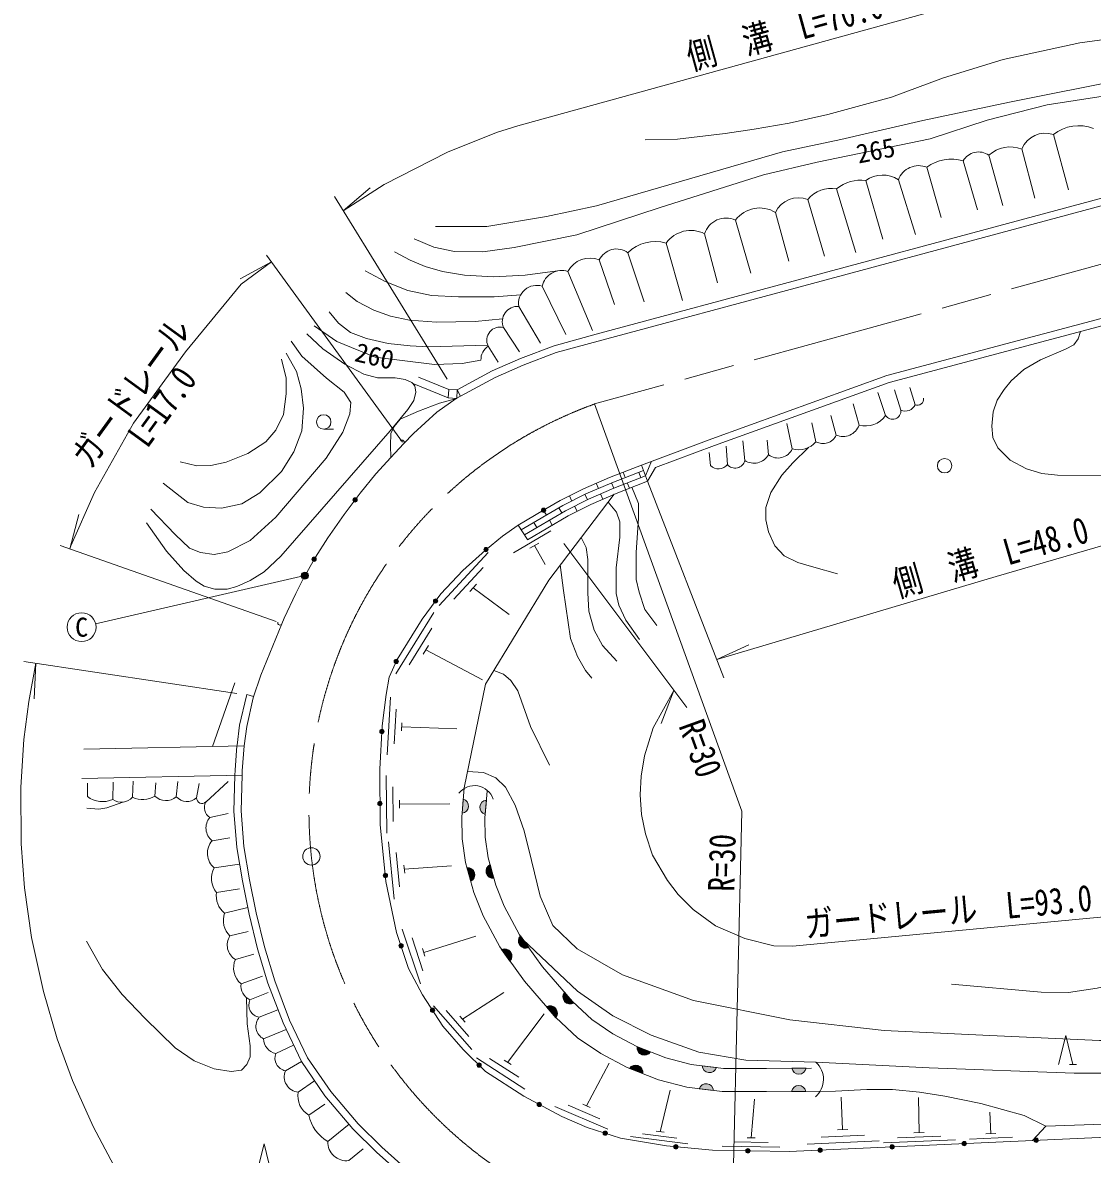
# Model space of a CAD drawing. Units: millimetres at full size, sheet at 1:1000; details may follow other scales. Extents: x 40000 to 680000, y 20000 to 380000.
# Drawn here: x 322647 to 396777, y 259647 to 338074 of the extents above; entities that cross this region are included whole.
import ezdxf
from ezdxf.enums import TextEntityAlignment as Align

# ---------------------------------------------------------------- set-up
doc = ezdxf.new("R2010")
doc.units = ezdxf.units.MM
doc.header["$LTSCALE"] = 1000
doc.linetypes.add('CHAIN', pattern=[18.5, 12, -1.5, 3.5, -1.5])
doc.linetypes.add('DASHED', pattern=[7.5, 6, -1.5])
for name, color, linetype, lineweight in [('M-BGD', 7, 'Continuous', 13), ('M-BMK', 2, 'CHAIN', 13), ('M-BMK-SRVR', 3, 'Continuous', 13), ('M-STR-HTXT', 7, 'Continuous', 13), ('M-STR-STRC', 7, 'Continuous', 13)]:
    doc.layers.add(name, color=color, linetype=linetype, lineweight=lineweight)
doc.styles.add('ＭＳ ゴシック', font='')
doc.styles.get('ＭＳ ゴシック').set_extended_font_data('MS Gothic')

msp = doc.modelspace()

# ---------------------------------------------------------------- hatches: boundary and pattern name
at = {"layer": 'M-BGD'}
for points in [[(345780, 305123, -1), (345600, 304883, -0.41421), (345570, 305093, -0.41421)], [(358859, 304380, -0.41421), (358839, 304169, -0.41421), (358628, 304190, -1)], [(354873, 301651, -0.41421), (354853, 301440, -0.41421), (354641, 301460, -1)], [(342922, 301022, -0.41421), (342979, 300817, -0.41421), (342775, 300761, -1)], [(351354, 298114, -0.41421), (351385, 297904, -0.41421), (351175, 297873, -1)], [(348602, 293945, -1), (348479, 293671, -1)], [(347552, 289100, -1), (347534, 288800, -1)], [(347410, 284104, -0.41421), (347561, 283955, -0.41421), (347412, 283804, -1)], [(353185, 284268, -0.82183), (353101, 283280)], [(354700, 283205, -0.82183), (354784, 284192)], [(353431, 279528, -0.82183), (353696, 278573)], [(355302, 278771, -0.82183), (355037, 279726)], [(347768, 279122, -0.41421), (347933, 278988, -0.41421), (347799, 278823, -1)], [(357717, 273976, -0.82183), (357137, 274780)], [(348822, 274243, -1), (348916, 273958, -1)], [(355840, 273842, -0.82183), (356420, 273039)], [(360838, 270134, -0.82183), (360192, 270885)], [(358954, 269870, -0.82183), (359600, 269119)], [(350972, 269757, -0.41421), (351180, 269711, -0.41421), (351134, 269504, -1)], [(366159, 266750, -0.82183), (365236, 267110)], [(354173, 265940, -1), (354387, 265731, -1)], [(364701, 265601, -0.82183), (365624, 265241)], [(370724, 265663, -0.82183), (369740, 265779)], [(376938, 265614, -0.82183), (375947, 265611)], [(369538, 264192, -0.82183), (370522, 264076)], [(375929, 264011, -0.82183), (376920, 264014)], [(358319, 263180, -1), (358584, 263038, -1)], [(362880, 261161, -0.41421), (363068, 261259, -0.41421), (363166, 261071, -1)], [(387747, 260386, -1), (388047, 260399, -1)], [(392742, 260614, -0.41421), (392885, 260770, -0.41421), (393042, 260627, -1)], [(367772, 260184, -1), (368071, 260156, -0.41421), (367908, 260021, -0.41421)], [(372760, 259895, -0.41421), (372913, 260042, -0.41421), (373060, 259889, -0.41421), (372907, 259742, -0.41421)], [(377758, 259929, -1), (378057, 259943, -1)], [(382753, 260158, -0.41421), (382896, 260314, -0.41421), (383052, 260171, -1)]]:
    msp.add_hatch(color=256, dxfattribs=at).paths.add_polyline_path(points)
at = {"layer": 'M-STR-HTXT'}
msp.add_hatch(color=256, dxfattribs=at).paths.add_polyline_path([(341994, 299884, -1), (342416, 299615, -1)])

# ---------------------------------------------------------------- linework, layer by layer
at = {"layer": 'M-BGD'}
for p, q in [((395126, 326482), (394079, 330311)), ((390565, 325410), (389608, 328894)), ((392794, 325918), (391892, 329317)), ((386307, 324574), (385311, 328048)), ((388806, 325100), (387820, 328499)), ((382266, 323061), (381075, 327142)), ((384529, 323389), (383336, 327183)), ((380393, 322138), (379055, 326553)), ((378208, 321883), (377057, 325816)), ((375754, 321547), (374818, 324919)), ((373102, 320703), (372045, 324395)), ((370792, 320048), (369904, 323445)), ((368366, 318817), (367233, 322800)), ((363672, 318540), (362605, 321627)), ((365724, 318734), (364583, 322127)), ((362132, 316735), (360439, 320829)), ((360287, 316459), (358654, 319807)), ((358525, 315868), (357026, 318411)), ((357069, 315263), (355966, 316941)), ((355600, 314549), (354907, 315658)), ((352141, 312080), (349648, 313086)), ((352177, 312660), (350074, 313508)), ((352758, 312624), (352997, 312185)), ((381911, 312439), (382447, 310851)), ((383070, 312619), (383511, 311228)), ((384132, 312788), (384489, 311594)), ((380200, 311649), (380614, 310183)), ((378664, 310839), (379022, 309495)), ((343514, 309905), (344180, 309905)), ((375607, 310285), (375980, 308539)), ((377326, 310331), (377622, 309034)), ((372565, 309083), (372692, 307732)), ((374247, 309128), (374336, 308120)), ((370227, 308284), (370317, 307373)), ((371392, 308732), (371481, 307448)), ((366218, 307673), (365808, 306665)), ((364407, 306553), (364263, 306926)), ((365484, 306540), (365340, 306913)), ((365528, 307415), (365948, 306291)), ((366510, 307248), (365948, 306291)), ((362542, 305788), (362382, 306155)), ((363618, 305819), (363459, 306186)), ((364695, 305807), (364551, 306180)), ((360713, 304923), (360532, 305280)), ((361786, 305018), (361605, 305375)), ((362860, 305054), (362701, 305421)), ((360010, 304099), (359809, 304444)), ((361075, 304210), (360894, 304566)), ((358945, 303940), (358743, 304285)), ((359349, 303249), (359147, 303594)), ((359252, 302845), (356662, 301332)), ((356980, 303255), (357640, 302251)), ((358283, 303090), (358082, 303435)), ((358411, 302006), (357806, 301653)), ((354907, 301361), (351511, 297691)), ((358108, 301830), (358865, 300534)), ((354558, 300321), (352520, 298119)), ((354107, 299171), (353631, 298658)), ((353869, 298914), (356362, 297062)), ((351143, 297206), (348518, 292951)), ((351001, 296118), (349426, 293565)), ((350780, 294903), (350413, 294308)), ((350597, 294606), (354519, 292522)), ((337357, 292312), (335815, 287917)), ((338182, 291525), (338657, 291369)), ((348130, 291319), (347900, 287326)), ((348533, 290495), (348396, 288099)), ((348930, 289550), (348898, 288991)), ((348914, 289271), (352746, 289142)), ((338005, 287963), (326889, 287729)), ((337858, 285916), (326742, 285683)), ((330315, 285514), (330267, 284394)), ((333400, 285489), (333291, 284430)), ((336881, 285477), (335335, 284065)), ((347847, 285909), (347876, 281910)), ((327152, 285380), (327139, 284443)), ((328916, 285429), (328892, 284248)), ((331888, 285392), (331815, 284479)), ((334873, 285343), (334702, 284345)), ((348303, 285113), (348320, 282713)), ((348759, 284196), (348763, 283636)), ((348761, 283916), (352253, 283942)), ((353185, 284268), (353101, 283280)), ((354700, 283205), (354784, 284192)), ((336883, 283260), (335617, 282993)), ((337006, 281591), (335777, 281384)), ((347996, 281313), (348404, 277334)), ((348525, 280563), (348770, 278175)), ((337686, 279757), (335923, 279495)), ((349067, 279693), (349124, 279136)), ((349095, 279415), (352375, 279644)), ((353431, 279528), (353696, 278573)), ((355302, 278771), (355037, 279726)), ((337665, 278058), (336083, 277802)), ((338253, 276747), (336643, 276365)), ((338287, 275097), (337010, 274781)), ((348958, 275263), (350213, 271465)), ((349637, 274645), (350390, 272366)), ((350441, 273647), (354062, 274766)), ((357717, 273976), (357137, 274780)), ((350353, 273913), (350528, 273381)), ((355840, 273842), (356420, 273039)), ((338678, 273525), (337389, 273158)), ((339266, 272005), (337788, 271466)), ((339655, 270865), (338396, 270359)), ((353123, 269021), (355998, 270856)), ((360838, 270134), (360192, 270885)), ((351128, 269932), (353764, 266924)), ((358954, 269870), (359600, 269119)), ((339049, 269154), (340342, 269673)), ((351994, 269627), (353576, 267822)), ((352938, 269232), (353308, 268811)), ((356257, 266017), (358785, 269392)), ((339349, 267656), (340904, 268302)), ((340188, 266638), (341424, 267213)), ((366159, 266750), (365236, 267110)), ((340854, 265444), (341964, 266081)), ((354089, 266346), (357449, 264176)), ((355005, 266290), (357021, 264988)), ((356022, 266169), (356492, 265865)), ((361721, 263004), (363283, 265963)), ((395184, 265874), (395684, 265874)), ((364701, 265601), (365624, 265241)), ((370724, 265663), (369740, 265779)), ((376938, 265614), (375947, 265611)), ((341746, 263956), (342881, 264744)), ((366826, 261219), (367522, 264102)), ((369538, 264192), (370522, 264076)), ((375929, 264011), (376920, 264014)), ((379471, 261359), (379368, 263607)), ((384764, 261150), (384720, 263577)), ((342486, 262361), (343583, 263115)), ((359528, 262972), (363199, 261384)), ((360441, 263067), (362643, 262115)), ((361464, 263115), (361978, 262893)), ((373128, 260788), (373368, 263462)), ((389735, 261077), (389667, 262575)), ((343795, 260540), (345272, 261735)), ((366548, 261254), (367104, 261183)), ((379121, 261343), (379820, 261375)), ((384414, 261134), (385113, 261166)), ((364766, 260876), (368734, 260371)), ((365598, 261072), (367979, 260770)), ((371922, 260511), (374322, 260466)), ((372848, 260794), (373407, 260783)), ((377014, 260346), (382009, 260574)), ((377993, 260841), (380990, 260978)), ((382294, 260437), (387288, 260665)), ((383279, 260782), (386276, 260919)), ((388251, 260709), (391248, 260846)), ((389386, 261061), (390085, 261093)), ((345255, 259214), (346255, 260039)), ((371117, 260226), (375116, 260151))]:
    msp.add_line(p, q, dxfattribs=at)
for points in [[(417195, 339373), (412314, 338656), (405798, 337858), (398466, 337020), (395902, 336675), (390587, 335520), (386469, 334246), (382847, 332918), (380477, 332257), (378445, 331704), (375756, 331118), (373336, 330699), (371342, 330382), (368017, 330009), (365781, 329942)], [(417780, 337362), (415218, 336721), (412962, 336267), (409187, 335695), (402110, 334750), (399258, 334196), (391042, 332572), (385020, 331299), (379343, 329970), (375294, 329122), (362419, 325385), (358941, 324628), (354826, 323955), (351255, 323955)], [(418120, 336194), (414454, 335561), (406580, 334126), (399777, 333332), (393651, 332373), (389477, 331318), (385533, 330029), (377704, 328407), (373983, 327521), (366815, 325262), (361042, 323380), (356713, 322489), (354538, 322196), (352565, 322215), (351147, 322525), (349789, 323086)], [(419402, 331828), (362390, 316476), (359471, 315685), (357141, 314804), (355182, 313942), (352758, 312624)], [(419532, 331345), (362521, 315993), (359626, 315208), (357331, 314341), (355402, 313493), (352697, 312021), (351345, 311074), (349741, 309612), (349051, 308887)], [(348412, 322184), (349496, 321604), (350553, 321165), (351749, 320838), (353273, 320567), (355283, 320465), (357473, 320576), (359713, 320869)], [(413282, 321787), (382541, 313625), (370413, 309241), (365528, 307415), (363319, 306561), (361511, 305776), (359887, 304953), (358743, 304285)], [(346383, 320865), (347776, 320145), (349337, 319519), (350973, 319164), (352861, 319061), (355329, 319061), (357165, 319219)], [(411574, 320817), (382691, 313147), (370585, 308771), (366510, 307248)], [(345051, 319377), (345839, 318748), (346986, 318149), (348145, 317726), (349446, 317459), (351328, 317312), (354017, 317370), (355907, 317557)], [(343883, 318044), (344538, 317257), (345364, 316602), (346484, 316194), (347976, 315846), (349499, 315665), (350754, 315616), (354879, 315720)], [(342854, 317063), (344420, 315984), (347076, 314899), (351177, 314394), (353100, 314451), (354409, 314688)], [(342339, 316519), (343448, 315474), (344984, 314413), (346282, 313717), (347236, 313448), (348468, 313448), (349146, 313350), (349608, 313128), (349826, 312901), (349906, 312462), (349767, 311899), (349337, 311254), (348120, 309776), (340542, 301103), (339389, 300013), (338416, 299423), (337495, 298995), (336810, 298809), (335977, 298809), (335231, 299033), (334684, 299376), (333815, 300106), (332614, 301458), (331242, 303400)], [(395955, 316669), (395797, 316156), (395492, 315757), (394919, 315438), (393180, 314698), (392021, 314034), (391157, 313255), (390659, 312656), (390184, 311906), (389907, 311093), (389801, 310116), (389873, 309331), (390234, 308597), (391087, 307745), (392210, 307155), (393273, 306836), (394372, 306706), (397825, 306682), (406830, 307853)], [(331541, 304366), (333225, 302600), (334205, 301645), (334963, 301348), (335924, 301226), (336857, 301390), (338416, 302195), (340184, 303810), (343677, 307882), (344836, 309696), (345318, 310970), (345386, 311739), (344938, 312476), (343704, 313428), (342005, 314962), (341259, 315989)], [(340914, 315158), (341625, 313906), (341954, 312705), (342109, 311353), (341984, 309796), (341439, 308339), (340584, 306961), (339078, 305485), (337843, 304739), (336431, 304436), (335178, 304507), (334095, 304818), (332389, 306153)], [(333564, 307649), (334722, 307356), (335686, 307374), (336746, 307626), (338253, 308209), (339499, 309022), (340195, 309842), (340716, 310914), (340914, 312342), (340914, 313430), (340577, 314748)], [(348155, 307947), (348131, 308771), (348167, 309593), (348382, 310094), (348801, 310604), (350076, 311158), (351543, 311705), (352728, 312038)], [(349051, 308887), (348155, 307947), (347125, 306811), (346041, 305471), (344926, 303986), (343805, 302365), (342933, 301041), (342085, 299537), (341569, 298513), (340771, 296807), (340613, 296423)], [(379105, 299879), (377476, 300345), (376372, 300663), (375421, 301127), (374778, 301827), (374335, 302798), (374149, 303616), (374149, 304480), (374499, 305502), (375257, 306706), (376028, 307577), (377113, 308634)], [(365668, 307040), (363471, 306191), (361682, 305414), (360078, 304601), (357200, 302920)], [(365808, 306665), (363623, 305821), (361852, 305052), (360269, 304250), (357420, 302586)], [(365948, 306291), (363775, 305451), (362022, 304690), (360461, 303899), (357628, 302244)], [(366593, 296294), (365765, 297409), (365372, 298602), (365161, 299489), (365161, 301355), (365330, 303733), (365323, 304762), (364861, 305871)], [(363644, 305394), (359100, 299438), (354717, 292229), (353252, 285053), (353078, 283011), (353106, 281504), (353334, 279874), (353916, 277784), (354557, 276169), (355712, 274020), (357424, 271649), (359589, 269133), (361104, 267728), (362720, 266634), (364550, 265660), (366711, 264817), (368665, 264295), (371114, 264006), (374195, 264006), (378969, 264019), (381153, 264133), (382921, 264133), (384794, 263968), (386561, 263688), (389049, 263163), (392050, 262330), (393549, 261612)], [(363216, 304834), (363792, 304139), (364029, 303472), (364029, 302409), (363777, 300294), (363772, 298512), (363954, 297697), (364439, 296673), (365393, 295327)], [(358743, 304285), (356980, 303255), (355894, 302492), (354712, 301518), (353142, 300116), (351628, 298480), (350323, 296733), (348598, 293938), (348045, 292706), (347837, 291506), (347566, 289348), (347393, 286349), (347422, 282502), (347826, 278556), (348566, 275017), (349386, 272536), (350366, 270704), (351758, 268531), (353175, 266914), (354730, 265396), (357389, 263678), (360011, 262272), (361779, 261508), (364087, 260780), (367271, 260229), (370459, 259939), (375762, 259838), (402882, 261077)], [(363818, 293817), (362830, 294915), (362259, 295979), (361885, 297285), (361820, 298565), (361820, 300859), (361692, 301713), (361346, 302383)], [(359902, 300490), (360139, 298732), (360610, 295405), (361105, 294146), (361655, 293169), (362094, 292653)], [(340613, 296423), (339150, 292862), (338633, 291295), (338173, 289295), (338005, 287963)], [(359148, 286613), (357848, 289296), (356967, 291776), (356483, 292477), (355971, 292934), (355299, 293187)], [(338182, 291525), (338151, 291430), (337680, 289382), (337507, 288014), (337502, 287951)], [(337357, 285906), (337280, 283431), (337490, 280922), (337882, 278592), (338347, 276285), (338914, 273889), (339647, 271512), (340690, 268751), (341964, 266081), (343598, 263700), (345538, 261423), (347191, 259783), (349433, 257788), (351896, 256068), (354557, 254526), (356339, 253541), (357312, 253080)], [(337858, 285916), (337780, 283444), (337987, 280985), (338373, 278682), (338835, 276392), (339397, 274021), (340120, 271675), (341150, 268947), (342398, 266332), (343996, 264004), (345905, 261763), (347534, 260147), (349743, 258181), (352164, 256490), (354804, 254962), (356567, 253986), (358182, 253222), (361178, 252134), (362627, 251736)], [(413022, 269061), (410272, 268517), (405764, 267951), (402231, 267541), (397278, 267541), (389672, 267883), (382345, 268240), (375818, 268966), (369132, 270320), (364214, 272084), (361072, 273886), (359400, 275506), (358511, 277530), (357919, 280011), (357397, 282060), (356773, 283841), (356108, 285103), (355432, 285738), (354585, 286113), (353484, 286190)], [(354848, 284874), (354838, 284825), (354679, 282958), (354704, 281631), (354904, 280201), (355434, 278295), (356010, 276845), (357071, 274871), (358681, 272641), (360743, 270245), (362102, 268985), (363547, 268007), (365219, 267116), (367210, 266340), (368967, 265870), (371208, 265606), (374193, 265606), (377317, 265615)], [(327100, 283644), (327921, 283571), (328485, 283667), (329587, 284054)], [(357320, 274526), (361095, 270957), (363537, 269252), (366196, 267915), (369495, 266722), (372773, 266170), (377622, 266025), (385461, 265652), (395509, 265273), (403728, 265273), (408603, 265305), (412382, 265671)], [(327072, 274428), (328191, 272449), (329544, 270728), (331113, 269082), (333206, 267021), (334545, 266133), (335910, 265579), (337108, 265386), (337806, 265485), (338178, 265873), (338404, 266413), (338404, 267175), (338211, 268693), (338164, 270502)], [(400376, 271933), (397120, 271159), (395123, 270873), (393239, 270898), (387019, 271434)], [(394434, 265874), (394934, 267874), (395434, 265874)], [(392636, 260609), (393549, 261612), (397523, 261742), (399056, 261742), (399473, 261612), (400020, 261359), (400723, 260978)], [(338878, 258374), (339378, 260374), (339878, 258374)]]:
    msp.add_lwpolyline(points, dxfattribs=at)
msp.add_lwpolyline([(352177, 312660), (352758, 312624), (352728, 312038), (352141, 312080)], close=True, dxfattribs=at)
at = {"layer": 'M-BGD', "linetype": 'DASHED'}
for points in [[(337502, 287952), (337368, 286260), (337357, 285906)], [(338005, 287963), (337868, 286232), (337858, 285916)]]:
    msp.add_lwpolyline(points, dxfattribs=at)
at = {"layer": 'M-BGD'}
for centre, radius in [((343514, 310405), 500), ((386538, 307369), 500), ((345690, 305003), 150), ((358743, 304285), 150), ((354757, 301556), 150), ((342849, 300891), 150), ((351265, 297994), 150), ((348540, 293808), 150), ((347543, 288950), 150), ((347411, 283954), 150), ((347784, 278973), 150), ((348869, 274100), 150), ((351053, 269630), 150), ((354280, 265835), 150), ((358452, 263109), 150), ((363023, 261116), 150), ((387897, 260392), 150), ((392892, 260620), 150), ((367921, 260170), 150), ((372910, 259892), 150), ((377908, 259936), 150), ((382902, 260164), 150)]:
    msp.add_circle(centre, radius, dxfattribs=at)
for centre, radius, start, end in [((393501, 328681), 1730, 70.46214, 158.41358), ((395832, 328134), 2794, 68.46176, 128.84482), ((391097, 327231), 2232, 69.12401, 131.84891), ((387011, 325800), 2818, 73.30094, 127.08811), ((388900, 327856), 1256, 55.69722, 149.2155), ((384737, 326672), 1491, 67.34337, 159.96115), ((380750, 324498), 2663, 82.97596, 129.51411), ((382236, 325503), 2008, 56.78278, 125.32592), ((378683, 324485), 2101, 79.80136, 140.69834), ((376412, 324183), 1756, 68.44828, 155.2125), ((373721, 323125), 2103, 58.54637, 142.83591), ((371398, 322967), 1568, 65.62197, 162.23486), ((368951, 321542), 2129, 63.3935, 143.7864), ((363797, 321074), 1314, 53.28634, 155.09987), ((366479, 320211), 2696, 73.77233, 134.69405), ((361956, 320050), 1706, 67.63939, 152.81858), ((360003, 319521), 1379, 71.5716, 168.01785), ((358265, 318613), 1256, 71.9602, 189.27007), ((356953, 317346), 1068, 86.10284, 202.3012), ((355721, 316064), 910, 74.38272, 206.53009), ((355495, 314744), 1087, 122.76709, 182.96602), ((383822, 311886), 728, 244.751, 336.3594), ((384659, 311988), 429, 246.58265, 7.75694), ((381070, 311782), 1662, 254.07963, 325.93245), ((382931, 311174), 583, 213.73096, 5.27001), ((379499, 310578), 1183, 246.24125, 340.49638), ((348942, 308991), 150, 316.38605, 136.38605), ((376425, 310034), 1559, 253.43572, 320.14449), ((378119, 309882), 982, 239.61799, 336.84115), ((374989, 308995), 1092, 233.28313, 335.28729), ((370865, 307938), 787, 225.82395, 321.51133), ((372015, 307895), 696, 219.95032, 346.43796), ((373328, 308711), 1168, 236.96926, 329.61936), ((340474, 296480), 150, 157.65545, 337.65545), ((353959, 283846), 1358, 18.0277, 142.33922), ((328174, 285772), 1684, 232.09444, 295.22584), ((329499, 285080), 1030, 233.89346, 318.22951), ((330964, 285840), 1605, 244.24291, 302.02742), ((332579, 285242), 1080, 224.96087, 311.25445), ((334041, 285120), 1019, 222.59511, 310.49849), ((335077, 284336), 374, 178.54093, 313.73999), ((336055, 283681), 816, 151.89237, 237.55731), ((353045, 283782), 505, 276.30478, 73.96297), ((354840, 283690), 505, 96.30478, 253.96297), ((336484, 282266), 1131, 140.05075, 231.2664), ((336780, 280512), 1329, 138.99951, 229.89298), ((337221, 278764), 1490, 150.56707, 220.18334), ((353469, 279024), 505, 296.71669, 94.37488), ((355264, 279274), 505, 116.71669, 274.37488), ((337582, 277559), 1519, 170.77184, 231.80947), ((338052, 275856), 1498, 160.17067, 225.88575), ((337975, 274151), 1152, 146.87222, 239.44975), ((357506, 274435), 505, 136.99227, 294.65046), ((356051, 273383), 505, 316.99227, 114.65046), ((338708, 272576), 1442, 156.18464, 230.33803), ((338830, 271318), 1053, 171.89866, 245.63043), ((360589, 270573), 505, 141.88196, 299.54015), ((339177, 270003), 859, 155.52369, 261.43897), ((359203, 269431), 505, 321.88196, 119.54015), ((339771, 268520), 961, 138.68402, 243.95402), ((340390, 267659), 1041, 180.1304, 258.80417), ((365733, 267021), 505, 169.87942, 327.53761), ((341024, 266322), 894, 159.30972, 259.0634), ((376546, 264844), 1598, 310.59516, 47.65753), ((341859, 265035), 1085, 157.82864, 263.99921), ((365127, 265330), 505, 349.87942, 147.53761), ((370243, 265818), 505, 184.4462, 342.10439), ((376442, 265710), 505, 191.32722, 348.98541), ((370018, 264037), 505, 4.4462, 162.10439), ((376425, 263915), 505, 11.32722, 168.98541), ((343254, 263687), 1532, 169.87977, 239.94429), ((345100, 262858), 2660, 190.78585, 240.619), ((345099, 260509), 1305, 178.63414, 276.86228)]:
    msp.add_arc(centre, radius, start, end, dxfattribs=at)
at = {"layer": 'M-BMK'}
msp.add_line((420579, 327749), (362286, 311646), dxfattribs=at)
msp.add_arc((372491, 283436), 30000, 109.88825, 268.63837, dxfattribs=at)
at = {"layer": 'M-BMK-SRVR'}
msp.add_circle((342657, 280292), 600, dxfattribs=at)
at = {"layer": 'M-STR-HTXT'}
for p, q in [((344862, 325025), (346720, 326630)), ((344250, 326016), (352056, 313377)), ((348974, 309011), (339555, 321954)), ((339885, 321500), (337729, 320327)), ((372491, 283436), (362286, 311646)), ((371232, 292675), (365948, 306291)), ((325919, 301604), (326549, 303977)), ((368672, 290603), (360141, 301988)), ((340212, 296567), (325244, 301842)), ((342205, 299750), (327708, 296405)), ((370745, 293929), (372978, 294950)), ((322729, 293801), (337486, 291585)), ((323572, 293675), (323456, 291222)), ((367777, 291796), (366900, 289504)), ((371779, 253444), (372491, 283436))]:
    msp.add_line(p, q, dxfattribs=at)
for points in [[(414987, 346954), (356961, 330924), (355482, 330453), (352099, 329088), (347710, 326862), (344862, 325025)], [(339885, 321500), (337802, 319956), (333928, 315260), (330338, 310325), (327624, 305502), (325994, 301819), (325919, 301604)], [(415466, 307057), (390101, 299689), (370745, 293929)], [(323572, 293675), (323070, 291020), (322737, 288385), (322519, 285098), (322543, 281176), (322776, 278113), (323263, 274684), (324082, 270924), (325046, 267659), (326111, 264759), (327525, 261573), (329385, 258101), (331974, 254139), (334523, 250903), (337359, 247859), (340492, 245016), (344052, 242312), (348157, 239757), (351545, 238055)], [(367777, 291796), (366350, 289216), (365737, 287261), (365512, 285865), (365441, 284567), (365541, 283205), (365819, 281861), (366297, 280371), (367327, 278626), (368083, 277650), (369113, 276611), (370671, 275490), (372699, 274615), (374692, 274104), (375991, 274084), (402016, 276515)]]:
    msp.add_lwpolyline(points, dxfattribs=at)
msp.add_circle((342205, 299750), 250, dxfattribs=at)
at = {"layer": 'M-STR-STRC'}
msp.add_circle((326734, 296180), 1000, dxfattribs=at)

# ---------------------------------------------------------------- texts
at = {"layer": 'M-BGD', "style": 'ＭＳ ゴシック'}
for s, rotation, p in [('265', 11.234, (381764, 329213)), ('260', 346.847, (347037, 314969))]:
    msp.add_text(s, height=1320, rotation=rotation, dxfattribs=at).set_placement(p, align=Align.MIDDLE_CENTER)
at = {"layer": 'M-STR-HTXT', "style": 'ＭＳ ゴシック', "width": 0.8}
for s, rotation, p in [('側\u3000溝\u3000L=70.0', 15.442, (375852, 336089)), ('ガードレール', 53.968, (331331, 311604)), ('側\u3000溝\u3000L=48.0', 16.198, (390115, 299640)), ('ガードレール\u3000L=93.0', 5.336, (386928, 275054))]:
    msp.add_text(s, height=1833, rotation=rotation, dxfattribs=at).set_placement(p, align=Align.BOTTOM_CENTER)
msp.add_text('L=17.0', height=1833, rotation=53.968, dxfattribs=at).set_placement((331561, 312007), align=Align.TOP_CENTER)
msp.add_text('R=30', height=1833, rotation=289.888, dxfattribs=at).set_placement((369808, 289972), align=Align.TOP_LEFT)
msp.add_text('R=30', height=1833, rotation=88.638, dxfattribs=at).set_placement((372515, 277828), align=Align.BOTTOM_LEFT)
at = {"layer": 'M-STR-STRC', "style": 'ＭＳ ゴシック'}
msp.add_text('C', height=1320, dxfattribs=at).set_placement((326734, 296180), align=Align.MIDDLE_CENTER)

doc.saveas('drawing.dxf')
